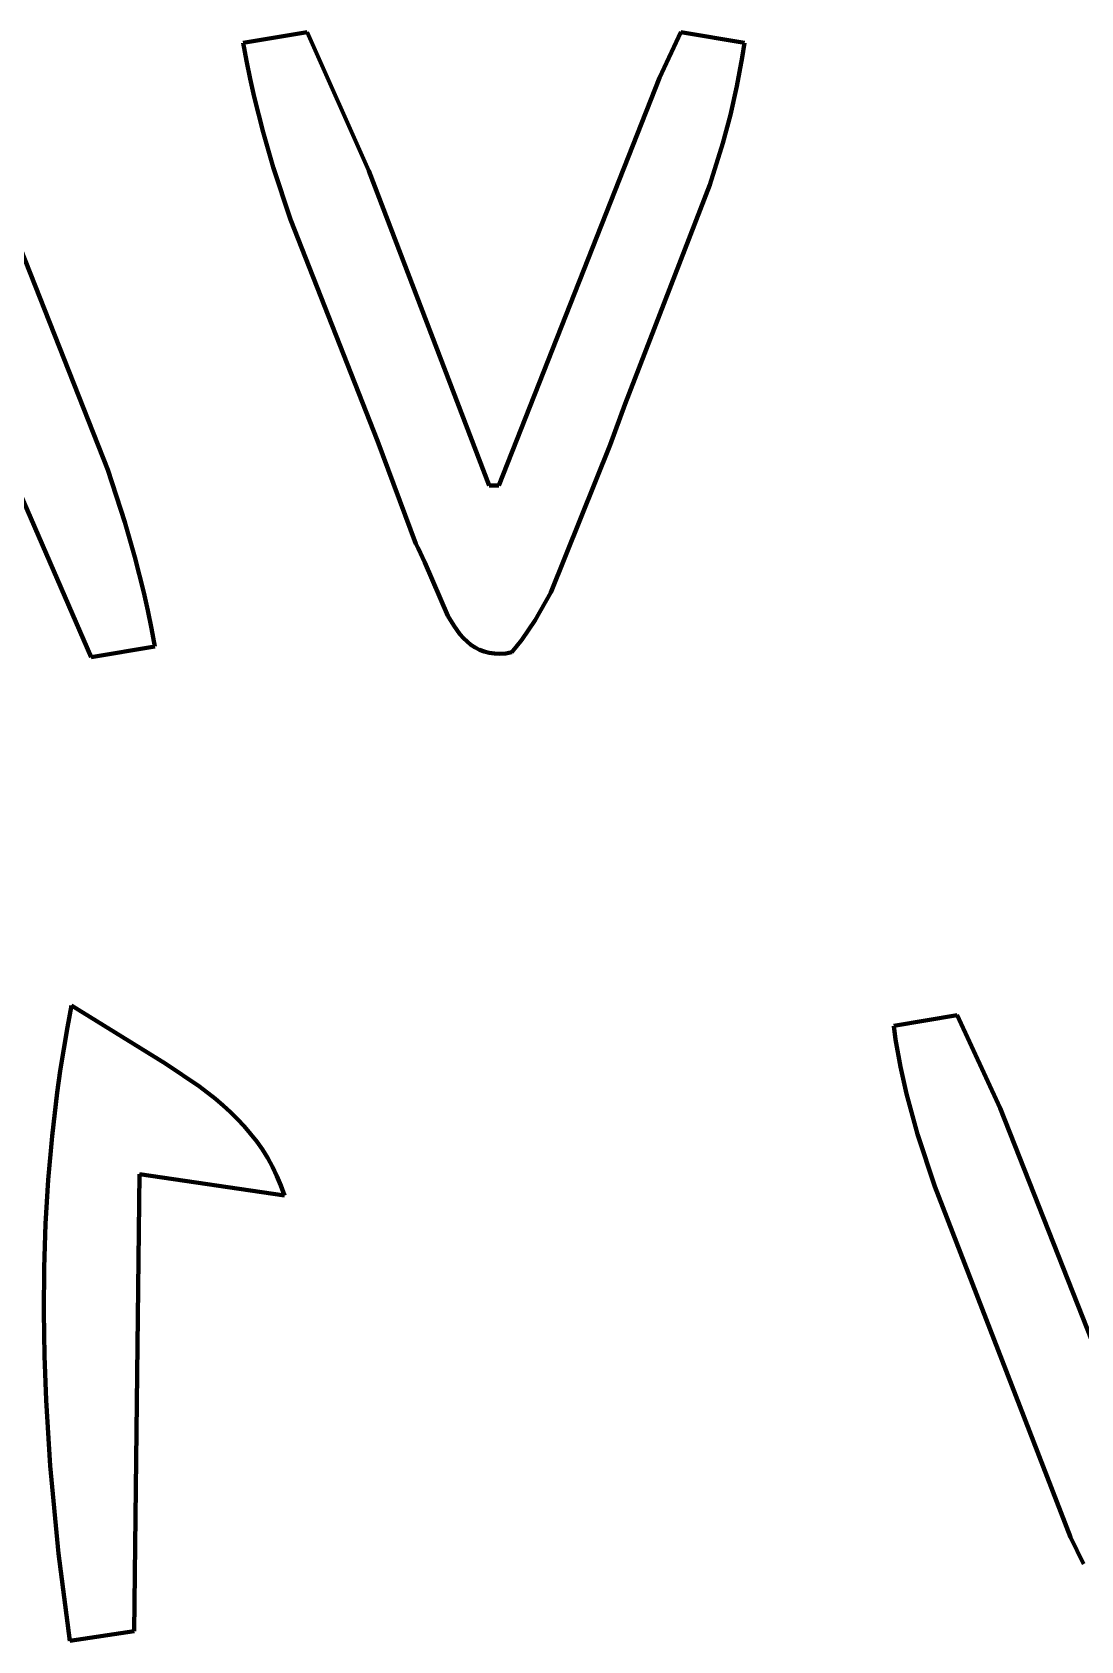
# Model space of a CAD drawing. Header units: millimetres. Extents: x 0 to 18.7, y 0 to 10.7.
# Drawn here: x 8.263 to 9.226, y 6.358 to 7.836 of the extents above; entities that cross this region are included whole.
import ezdxf

# ---------------------------------------------------------------- set-up
doc = ezdxf.new("R2010")
doc.units = ezdxf.units.MM
doc.layers.add('color#000000ff', color=7, linetype='CONTINUOUS', lineweight=100)
doc.layers.add('color#ffffffff', color=7, linetype='CONTINUOUS', lineweight=100)

msp = doc.modelspace()

# ---------------------------------------------------------------- linework, layer by layer
at = {"layer": 'color#000000ff'}
for p, q in [((8.4573, 7.8258), (8.5158, 7.8356)), ((8.5158, 7.8356), (8.5726, 7.7084)), ((8.8394, 7.7936), (8.8592, 7.8356)), ((8.8592, 7.8356), (8.9177, 7.8258)), ((8.4603, 7.8092), (8.4573, 7.8258)), ((8.9177, 7.8258), (8.9156, 7.8124)), ((8.4636, 7.7927), (8.4603, 7.8092)), ((8.9156, 7.8124), (8.9107, 7.7859)), ((8.4673, 7.7763), (8.4636, 7.7927)), ((8.692, 7.4192), (8.8394, 7.7936)), ((8.4755, 7.7437), (8.4673, 7.7763)), ((8.9107, 7.7859), (8.9046, 7.7597)), ((8.9046, 7.7597), (8.8976, 7.7337)), ((8.4848, 7.7115), (8.4755, 7.7437)), ((8.8976, 7.7337), (8.8857, 7.6953)), ((8.5006, 7.6637), (8.4848, 7.7115)), ((8.5726, 7.7084), (8.683, 7.4192)), ((8.8857, 7.6953), (8.8079, 7.4944)), ((8.5805, 7.4602), (8.5006, 7.6637)), ((8.2528, 7.637), (8.3328, 7.4335)), ((8.8079, 7.4944), (8.7941, 7.4565)), ((8.6159, 7.3658), (8.5805, 7.4602)), ((8.7941, 7.4565), (8.7397, 7.3209)), ((8.3328, 7.4335), (8.3485, 7.3857)), ((8.3177, 7.2617), (8.245, 7.4288)), ((8.683, 7.4192), (8.692, 7.4192)), ((8.3485, 7.3857), (8.3578, 7.3535)), ((8.618, 7.3618), (8.6159, 7.3658)), ((8.624, 7.3486), (8.618, 7.3618)), ((8.3578, 7.3535), (8.366, 7.3209)), ((8.6452, 7.2995), (8.624, 7.3486)), ((8.366, 7.3209), (8.3697, 7.3045)), ((8.7397, 7.3209), (8.7255, 7.2956)), ((8.3697, 7.3045), (8.373, 7.288)), ((8.6505, 7.2907), (8.6452, 7.2995)), ((8.373, 7.288), (8.376, 7.2714)), ((8.6563, 7.2827), (8.6505, 7.2907)), ((8.7255, 7.2956), (8.7132, 7.2776)), ((8.376, 7.2714), (8.3177, 7.2617)), ((8.6595, 7.2791), (8.6563, 7.2827)), ((8.6629, 7.2759), (8.6595, 7.2791)), ((8.6664, 7.273), (8.6629, 7.2759)), ((8.6702, 7.2705), (8.6664, 7.273)), ((8.6742, 7.2684), (8.6702, 7.2705)), ((8.7132, 7.2776), (8.704, 7.2661)), ((8.6785, 7.2667), (8.6742, 7.2684)), ((8.683, 7.2655), (8.6785, 7.2667)), ((8.6879, 7.2649), (8.683, 7.2655)), ((8.6929, 7.2647), (8.6879, 7.2649)), ((8.6983, 7.2651), (8.6929, 7.2647)), ((8.704, 7.2661), (8.6983, 7.2651)), ((8.2958, 6.9216), (8.2996, 6.9415)), ((8.2996, 6.9415), (8.3863, 6.8882)), ((9.0546, 6.923), (9.113, 6.9328)), ((9.113, 6.9328), (9.1523, 6.8474)), ((8.2924, 6.9017), (8.2958, 6.9216)), ((9.0564, 6.9103), (9.0546, 6.923)), ((8.2892, 6.8817), (8.2924, 6.9017)), ((9.0609, 6.8852), (9.0564, 6.9103)), ((8.3863, 6.8882), (8.4172, 6.8672)), ((9.0665, 6.8604), (9.0609, 6.8852)), ((8.2864, 6.8618), (8.2892, 6.8817)), ((8.2817, 6.8217), (8.2864, 6.8618)), ((8.4172, 6.8672), (8.4318, 6.8559)), ((8.4318, 6.8559), (8.4387, 6.8499)), ((9.0765, 6.8236), (9.0665, 6.8604)), ((8.4387, 6.8499), (8.4454, 6.8438)), ((8.4454, 6.8438), (8.4519, 6.8374)), ((9.1523, 6.8474), (9.2845, 6.5121)), ((8.4519, 6.8374), (8.4581, 6.8308)), ((8.4581, 6.8308), (8.464, 6.8239)), ((8.2781, 6.7814), (8.2817, 6.8217)), ((8.464, 6.8239), (8.4696, 6.8167)), ((8.4696, 6.8167), (8.4748, 6.8093)), ((9.0924, 6.7754), (9.0765, 6.8236)), ((8.4748, 6.8093), (8.4797, 6.8015)), ((8.4797, 6.8015), (8.4841, 6.7935)), ((8.3619, 6.7867), (8.357, 6.3669)), ((8.495, 6.7671), (8.3619, 6.7867)), ((8.4841, 6.7935), (8.4882, 6.785)), ((8.4882, 6.785), (8.4918, 6.7763)), ((8.2757, 6.7411), (8.2781, 6.7814)), ((8.4918, 6.7763), (8.495, 6.7671)), ((9.1704, 6.5735), (9.0924, 6.7754)), ((8.2743, 6.7007), (8.2757, 6.7411)), ((8.274, 6.6603), (8.2743, 6.7007)), ((8.2746, 6.6198), (8.274, 6.6603)), ((8.2761, 6.5793), (8.2746, 6.6198)), ((8.2799, 6.5187), (8.2761, 6.5793)), ((9.2169, 6.4534), (9.1704, 6.5735)), ((8.2876, 6.4382), (8.2799, 6.5187)), ((9.2289, 6.4287), (9.2169, 6.4534)), ((8.2979, 6.3581), (8.2876, 6.4382)), ((8.357, 6.3669), (8.2979, 6.3581))]:
    msp.add_line(p, q, dxfattribs=at)
at = {"layer": 'color#ffffffff'}
for p, q in [((8.5158, 7.8356), (8.4573, 7.8258)), ((8.5726, 7.7084), (8.5158, 7.8356)), ((8.8592, 7.8356), (8.8394, 7.7936)), ((8.9177, 7.8258), (8.8592, 7.8356)), ((8.4573, 7.8258), (8.4603, 7.8092)), ((8.9156, 7.8124), (8.9177, 7.8258)), ((8.4603, 7.8092), (8.4636, 7.7927)), ((8.9107, 7.7859), (8.9156, 7.8124)), ((8.4636, 7.7927), (8.4673, 7.7763)), ((8.8394, 7.7936), (8.692, 7.4192)), ((8.4673, 7.7763), (8.4755, 7.7437)), ((8.9046, 7.7597), (8.9107, 7.7859)), ((8.8976, 7.7337), (8.9046, 7.7597)), ((8.4755, 7.7437), (8.4848, 7.7115)), ((8.8857, 7.6953), (8.8976, 7.7337)), ((8.4848, 7.7115), (8.5006, 7.6637)), ((8.683, 7.4192), (8.5726, 7.7084)), ((8.8079, 7.4944), (8.8857, 7.6953)), ((8.5006, 7.6637), (8.5805, 7.4602)), ((8.3328, 7.4335), (8.2528, 7.637)), ((8.7941, 7.4565), (8.8079, 7.4944)), ((8.5805, 7.4602), (8.6159, 7.3658)), ((8.7397, 7.3209), (8.7941, 7.4565)), ((8.3485, 7.3857), (8.3328, 7.4335)), ((8.245, 7.4288), (8.3177, 7.2617)), ((8.692, 7.4192), (8.683, 7.4192)), ((8.3578, 7.3535), (8.3485, 7.3857)), ((8.6159, 7.3658), (8.618, 7.3618)), ((8.618, 7.3618), (8.624, 7.3486)), ((8.366, 7.3209), (8.3578, 7.3535)), ((8.624, 7.3486), (8.6452, 7.2995)), ((8.3697, 7.3045), (8.366, 7.3209)), ((8.7255, 7.2956), (8.7397, 7.3209)), ((8.373, 7.288), (8.3697, 7.3045)), ((8.6452, 7.2995), (8.6505, 7.2907)), ((8.376, 7.2714), (8.373, 7.288)), ((8.6505, 7.2907), (8.6563, 7.2827)), ((8.7132, 7.2776), (8.7255, 7.2956)), ((8.3177, 7.2617), (8.376, 7.2714)), ((8.6563, 7.2827), (8.6595, 7.2791)), ((8.6595, 7.2791), (8.6629, 7.2759)), ((8.6629, 7.2759), (8.6664, 7.273)), ((8.6664, 7.273), (8.6702, 7.2705)), ((8.6702, 7.2705), (8.6742, 7.2684)), ((8.704, 7.2661), (8.7132, 7.2776)), ((8.6742, 7.2684), (8.6785, 7.2667)), ((8.6785, 7.2667), (8.683, 7.2655)), ((8.683, 7.2655), (8.6879, 7.2649)), ((8.6879, 7.2649), (8.6929, 7.2647)), ((8.6929, 7.2647), (8.6983, 7.2651)), ((8.6983, 7.2651), (8.704, 7.2661)), ((8.2996, 6.9415), (8.2958, 6.9216)), ((8.3863, 6.8882), (8.2996, 6.9415)), ((9.113, 6.9328), (9.0546, 6.923)), ((9.1523, 6.8474), (9.113, 6.9328)), ((8.2958, 6.9216), (8.2924, 6.9017)), ((9.0546, 6.923), (9.0564, 6.9103)), ((8.2924, 6.9017), (8.2892, 6.8817)), ((9.0564, 6.9103), (9.0609, 6.8852)), ((8.4172, 6.8672), (8.3863, 6.8882)), ((9.0609, 6.8852), (9.0665, 6.8604)), ((8.2892, 6.8817), (8.2864, 6.8618)), ((8.2864, 6.8618), (8.2817, 6.8217)), ((8.4318, 6.8559), (8.4172, 6.8672)), ((8.4387, 6.8499), (8.4318, 6.8559)), ((9.0665, 6.8604), (9.0765, 6.8236)), ((8.4454, 6.8438), (8.4387, 6.8499)), ((8.4519, 6.8374), (8.4454, 6.8438)), ((9.2845, 6.5121), (9.1523, 6.8474)), ((8.4581, 6.8308), (8.4519, 6.8374)), ((8.464, 6.8239), (8.4581, 6.8308)), ((8.2817, 6.8217), (8.2781, 6.7814)), ((8.4696, 6.8167), (8.464, 6.8239)), ((8.4748, 6.8093), (8.4696, 6.8167)), ((9.0765, 6.8236), (9.0924, 6.7754)), ((8.4797, 6.8015), (8.4748, 6.8093)), ((8.4841, 6.7935), (8.4797, 6.8015)), ((8.357, 6.3669), (8.3619, 6.7867)), ((8.3619, 6.7867), (8.495, 6.7671)), ((8.4882, 6.785), (8.4841, 6.7935)), ((8.4918, 6.7763), (8.4882, 6.785)), ((8.2781, 6.7814), (8.2757, 6.7411)), ((8.495, 6.7671), (8.4918, 6.7763)), ((9.0924, 6.7754), (9.1704, 6.5735)), ((8.2757, 6.7411), (8.2743, 6.7007)), ((8.2743, 6.7007), (8.274, 6.6603)), ((8.274, 6.6603), (8.2746, 6.6198)), ((8.2746, 6.6198), (8.2761, 6.5793)), ((8.2761, 6.5793), (8.2799, 6.5187)), ((9.1704, 6.5735), (9.2169, 6.4534)), ((8.2799, 6.5187), (8.2876, 6.4382)), ((9.2169, 6.4534), (9.2289, 6.4287)), ((8.2876, 6.4382), (8.2979, 6.3581)), ((8.2979, 6.3581), (8.357, 6.3669))]:
    msp.add_line(p, q, dxfattribs=at)

doc.saveas('drawing.dxf')
